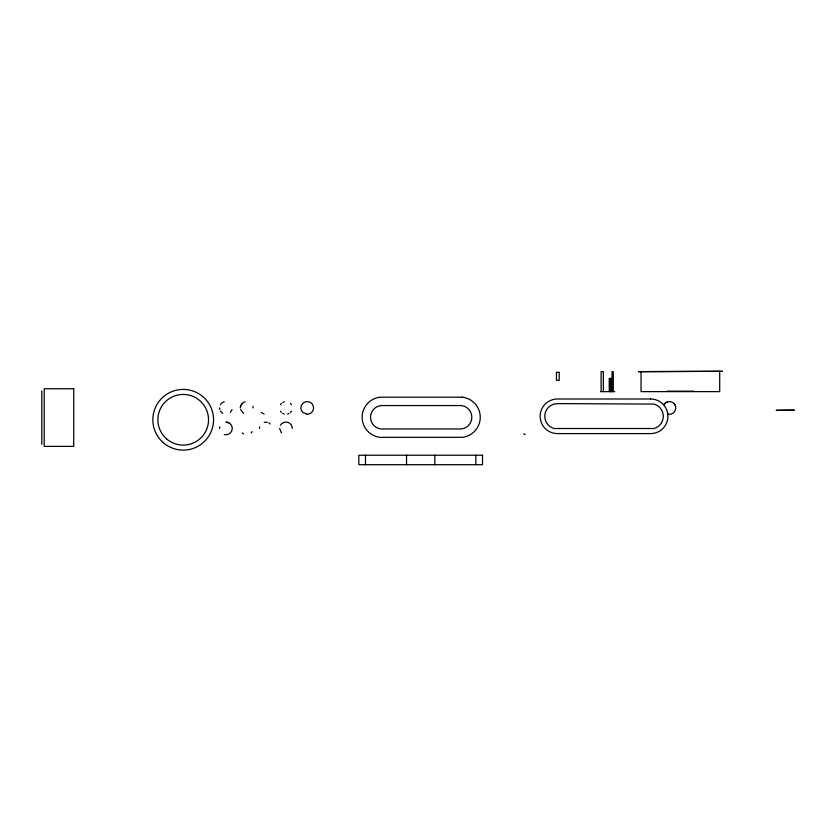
<?xml version="1.0" encoding="UTF-8"?>
<svg xmlns="http://www.w3.org/2000/svg" width="836" height="836" viewBox="0 0 836 836"><rect width="100%" height="100%" fill="white"/><g stroke="black" fill="none" stroke-linecap="round" stroke-linejoin="round"><path stroke-width="1.25" d="M219.554 428.429L219.774 426.778M240.622 406.296L240.402 407.937A6.343 6.343 0 0 1 243.579 402.44L245.115 401.802M259.432 428.429L259.651 426.778M232.042 409.577L230.391 412.42M241.259 404.76L242.262 403.443M251.239 432.912L252.253 431.595M280.447 404.76L281.46 403.443M290.437 412.42L291.45 411.113M664.913 403.443L663.909 404.76A6.343 6.343 0 0 1 672.081 402.179A6.343 6.343 0 0 1 675.373 410.11A6.343 6.343 0 0 1 667.765 414.071M282.777 402.44L284.303 401.802M287.594 414.071L289.12 413.433M666.229 402.44L667.765 401.802M264.134 422.295L267.426 422.295M667.003 391.175L693.744 391.175M600.624 391.624L614.69 391.624M523.691 433.926L525.217 434.553M282.777 413.433L284.303 414.071M264.134 414.071L261.292 412.42M229.074 422.922L225.908 422.075A6.343 6.343 0 0 1 232.199 429.255A6.343 6.343 0 0 1 224.267 434.553M268.952 422.922L270.268 423.936M243.579 413.433L240.622 409.577M222.731 413.433L220.411 411.113M242.262 432.912L243.579 433.926M673.889 403.443L674.903 404.76M290.437 403.443L291.45 404.76M280.447 411.113L281.46 412.42M281.46 432.912L279.6 428.429M252.89 406.296L253.099 407.937M219.554 407.937L219.774 409.577M719.702 371.299L719.702 391.624L641.045 391.624L641.045 371.299M613.3 391.624L613.3 371.644L612.004 371.644L612.004 391.624M611.241 391.624L610.97 378.3L610.97 391.624M610.186 391.624L610.186 378.3L609.245 378.3L609.245 391.624M603.362 391.624L603.362 371.644L601.115 371.644L601.115 391.624M475.851 455.223L475.851 464.701M434.825 455.223L434.825 464.701M406.526 455.223L406.526 464.701M365.489 455.223L365.489 464.701M41.8 390.914L41.8 444.24M280.447 425.252A6.343 6.343 0 0 1 284.303 422.295L285.943 422.075A6.343 6.343 0 0 1 292.297 428.429M220.411 404.76A6.343 6.343 0 0 1 224.267 401.802M381.08 405.544L378.248 406.212A11.777 11.777 0 0 0 378.248 428.304L381.08 428.972L461.284 428.972L464.126 428.304A11.777 11.777 0 0 0 464.126 406.212L461.284 405.544L381.08 405.544M557.748 403.61L554.174 404.081A12.644 12.644 0 0 0 554.174 428.513L653.909 428.513A12.644 12.644 0 0 0 653.909 404.081L557.748 403.61M722.241 371.299L638.505 371.644L722.241 371.299M559.2 372.344L556.442 372.344L556.442 380.349L559.2 380.349L559.2 372.344M73.735 388.761L44.203 388.761L44.203 446.382L73.735 446.382L73.735 388.761M462.256 397.194L380.119 397.194A20.189 20.189 0 0 0 380.119 437.332L462.256 437.332A20.189 20.189 0 0 0 462.256 397.194M650.638 398.991L557.445 398.991A17.305 17.305 0 0 0 540.14 416.297A17.305 17.305 0 0 0 557.445 433.602L650.638 433.602A17.305 17.305 0 0 0 667.943 416.297A17.305 17.305 0 0 0 650.638 398.991M794.2 410.162L776.362 410.33L794.2 410.162M482.508 455.223L358.832 455.223L358.832 464.701L482.508 464.701L482.508 455.223M307.24 414.28L302.757 412.42A6.343 6.343 0 0 1 304.074 402.44A6.343 6.343 0 0 1 313.375 406.296A6.343 6.343 0 0 1 307.24 414.28M166.531 438.837A25.331 25.331 0 0 0 208.049 424.657A25.331 25.331 0 0 0 175.017 395.794A25.331 25.331 0 0 0 166.531 438.837M163.229 442.62A30.347 30.347 0 0 0 212.981 425.628A30.347 30.347 0 0 0 173.386 391.039A30.347 30.347 0 0 0 163.229 442.62"/></g></svg>
